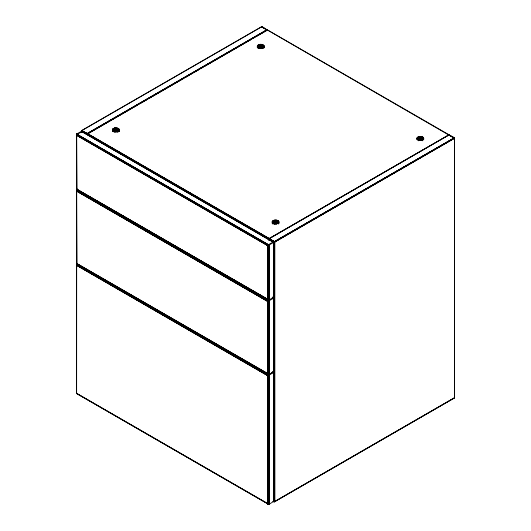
<?xml version="1.0" encoding="UTF-8"?>
<svg xmlns="http://www.w3.org/2000/svg" width="531" height="531" viewBox="0 0 531 531"><rect width="100%" height="100%" fill="white"/><g stroke="black" fill="none" stroke-linecap="round" stroke-linejoin="round"><path stroke-width="0.8" d="M267.816 373.671L269.104 374.348L269.104 300.778L76.524 189.852L76.63 191.074L267.876 301.489M76.424 134.662L268.367 245.475L268.367 299.915L267.816 299.358L268.885 300.101L269.104 245.05L76.524 134.117L76.63 135.345L267.876 245.76M272.974 501.41L273.611 501.788L273.704 372.437L273.877 501.244L268.885 504.45L267.816 503.713L268.367 504.264L268.367 375.517L76.424 264.703L76.524 264.159L269.104 375.092L269.104 504.39L76.63 393.332L76.683 264M268.029 504.072L268.367 504.264L267.876 503.746L267.816 375.769L268.367 374.78L273.611 371.746L273.704 298.123L272.974 297.805L273.611 298.176M273.611 501.788L273.777 372.397L273.067 372.072L271.686 373.027L273.067 372.072L273.565 372.238L273.611 501.788L273.863 372.344L272.967 372.118L273.611 372.49M453.222 137.562L454.509 138.306L448.834 134.814L454.45 137.675L454.443 397.759L274.255 501.788L274.255 241.705L454.523 137.748L454.503 138.299L274.832 242.036L274.832 501.523L274.255 501.788L274.361 241.764L454.549 137.794M273.06 297.758L273.877 298.024L273.877 371.202L273.611 371.746L273.777 298.083L273.067 297.758L273.671 298.143L273.611 371.746L272.974 371.375M268.759 300.088L268.759 245.249L76.471 134.23L76.418 189.102L268.885 300.101L269.104 245.05L268.998 300.081L76.55 189.023M112.685 130.613L112.698 129.259C114.099 127.121 119.714 127.36 119.19 130.48C117.789 132.617 112.174 132.378 112.698 129.259L112.798 131.403M257.475 47.697L257.495 45.666C259.274 43.217 265.254 44.013 264.153 47.863M112.672 130.759L112.698 129.259L112.891 131.137M257.462 47.159L257.495 45.666C256.904 48.938 263.515 49.191 264.153 46.27M259.599 46.881L259.686 44.398C257.907 46.137 260.88 47.086 259.599 48.64L257.548 47.524M87.522 133.666L87.31 134.144L87.562 133.626L269.044 238.399L269.104 240.39L269.237 238.538L274.832 242.036L268.978 238.658L449.292 134.695L269.317 238.558M87.31 134.091L268.786 238.917L448.974 134.887L448.715 134.668M115.413 131.907L115.413 127.925L114.961 132.007L112.904 130.891M260.203 48.308L260.203 44.325L259.984 47.697L257.933 46.509M113.136 130.108L115.187 131.29L115.413 127.925M257.913 46.336L259.958 47.465L260.203 44.325M114.198 130.201L114.397 128.117L113.966 130.195L113.01 130.885L112.904 128.973L113.335 130.473L113.183 128.714L113.528 130.334L113.528 128.475L113.74 130.241L113.939 128.276C112.472 130.195 118.068 132.126 113.116 129.929M259.188 44.518L259.214 46.655L259.188 44.518L258.763 46.602L257.688 47.538L257.495 45.666L257.515 47.272M268.885 300.101L268.885 245.176L76.524 134.117L76.69 188.943L77.327 189.321L76.895 189.375L76.683 133.958L81.535 131.303L273.877 242.295L273.877 296.889L268.367 300.473L267.816 301.455L267.876 373.705L268.367 374.222L268.367 301.21L76.424 190.39M114.623 130.347L114.888 127.998L115.167 131.064M259.413 46.748L259.686 44.398L259.958 47.465M76.69 135.378L77.327 134.33L81.933 131.681L82.464 131.934L81.535 131.303M76.69 265.487L77.334 264.372L76.69 265.42L267.876 375.802M76.69 191.107L77.327 190.065L76.69 191.173L267.816 301.522L273.877 298.024L273.611 371.746M76.703 265.301L76.424 264.703M272.171 221.706C272.35 224.739 278.237 224.805 278.954 222.011C278.105 218.878 271.149 219.436 272.171 223.299M416.968 138.106C417.14 141.14 423.034 141.206 423.751 138.418C422.895 135.286 415.946 135.836 416.968 139.699M267.126 29.909L262.022 26.577L261.564 26.716L267.047 29.809L267.232 30.181L265.805 31.01M454.496 397.832L454.45 137.675L454.576 397.832L274.474 501.802L274.474 241.831M76.736 190.868L77.334 190.058M267.863 301.216L268.46 300.413L267.816 301.522M76.736 265.181L77.334 264.372M268.786 238.917L269.044 238.399M272.974 297.061L273.611 297.44L273.611 242.448L272.974 242.07L273.405 242.017L273.611 242.382L273.06 242.03L268.46 244.678L267.816 245.793L267.876 299.391L268.367 299.915L76.418 189.102L269.104 300.035M269.131 374.84C265.872 377.913 269.775 372.596 267.816 375.835L273.877 372.337L273.877 501.244M268.46 244.678L267.816 245.727L268.46 244.678L267.816 245.727L273.877 242.295L273.611 297.44L273.777 242.355L81.303 131.31M267.816 301.455L268.46 300.413M268.46 374.72L267.816 375.769L269.748 374.395M448.834 134.834L450.978 136.115M261.922 26.55L81.701 130.533L81.701 132.192M262.022 26.577L81.794 130.586L81.834 132.272L81.807 130.5L87.562 133.918L84.509 132.007M87.038 133.613L267.252 29.63L87.091 133.646M87.203 133.712L267.299 29.736M87.33 133.785L267.312 29.869L448.947 134.755M87.449 133.852L86.984 133.586M88.265 133.447L267.292 30.021M88.279 133.507L89.712 132.677M91.14 131.854L96.157 128.96M97.585 128.13L131.947 108.297M133.374 107.468L137.675 104.992M139.819 103.751L141.253 102.921M142.68 102.091L147.698 99.204M149.835 97.963L151.275 97.14M152.702 96.31L183.487 78.542M184.914 77.712L189.215 75.236M191.359 73.988L192.793 73.165M194.22 72.335L199.238 69.448M201.382 68.207L202.815 67.384M204.243 66.554L250.778 39.692M252.922 38.451L254.356 37.621M255.783 36.798L264.378 31.84M76.418 263.409L76.471 189.959L268.759 300.977L268.759 374.401L76.418 263.409L269.104 374.348M274.308 241.731L454.523 137.748L454.582 397.832L274.308 501.808M454.576 137.921L274.534 241.864L274.534 501.782M454.582 137.987L274.593 241.904L274.66 501.702M274.719 241.97L454.556 138.14M76.418 393.451L76.471 264.272L268.759 375.291L268.759 504.443L76.418 393.451L76.597 264.066L268.998 375.151M261.763 26.729L261.451 26.842L265.181 28.886M267.836 373.771L268.367 374.222L268.102 301.356L76.491 190.729M268.46 373.977L268.5 301.13L76.418 190.237M81.416 131.296L273.611 242.448M268.102 299.75L268.46 299.67L268.029 299.723M76.418 264.544L268.5 375.444L268.5 504.35L268.102 504.098M258.989 46.602L258.736 44.677L258.537 46.642L258.325 44.883L258.325 46.735L257.98 45.115L258.132 46.874L257.701 45.381L257.807 47.286L257.495 45.666L257.595 47.803M273.246 297.718L273.611 298.11M273.246 372.025L273.611 372.423L272.967 372.118M82.478 132.033L81.84 131.728L82.424 132M76.69 189.009L77.327 189.321L76.703 189.109M76.69 393.365L77.327 393.67L76.69 393.298M271.779 240.125L274.819 241.983L274.514 241.559M258.531 46.529L259.885 47.246L259.686 44.398L259.759 47.047L258.418 46.29M113.057 129.763L115.088 130.845L114.888 127.998L114.417 130.254L114.397 128.117M85.299 132.458L87.416 133.593M272.569 240.583L274.686 241.711M257.701 47.292L259.759 48.407L257.727 47.232M114.119 131.867L112.751 131.124L114.132 131.847M257.82 47.053L259.885 48.168M113.023 130.646L115.088 131.768L113.057 130.526M113.057 129.71L115.088 130.845L113.043 129.664M113.621 129.889L114.961 130.646L114.888 127.998L114.802 130.48L113.362 129.657M76.55 190.901L267.982 301.429L267.982 373.857M267.239 29.889L454.503 138.299L452.392 136.991M113.455 129.703L114.961 130.646M113.11 130.341L115.167 131.529L113.116 130.287M113.043 130.586L115.088 131.768M87.482 133.706L268.958 238.485M268.918 238.532L81.708 130.54L81.761 132.226M87.376 133.865L268.832 238.698M87.33 133.978L268.799 238.811M268.998 245.11L76.597 134.024L76.69 188.943M76.437 134.356L268.633 245.322L268.367 299.915M76.418 134.502L268.5 245.402L268.5 299.995L268.182 299.756M76.451 134.828L268.235 245.554L268.235 299.809M76.491 135L268.102 245.627L268.102 299.69M76.55 135.173L267.982 245.694L267.982 299.55M273.16 296.922L273.777 297.274M273.067 297.002L273.704 297.367M268.998 300.845L76.597 189.759L76.69 263.257L77.327 263.628L76.895 263.688L76.683 189.693M76.524 189.852L268.885 300.911L268.885 374.408L269.104 300.778L268.998 374.395L76.524 263.349L76.524 189.852L76.69 263.257M76.437 190.091L268.633 301.057L268.633 374.368L268.182 374.063M76.451 190.556L268.235 301.283L268.235 374.123M273.067 371.308L273.704 371.673M76.437 264.398L268.633 375.364L268.633 504.404L268.182 504.105M76.451 264.869L268.235 375.596L268.235 504.165M76.491 265.042L268.102 375.669L268.102 504.038M76.55 265.215L267.982 375.736L267.982 503.899M273.067 501.35L273.704 501.715M257.581 47.471L259.599 48.64M112.93 130.832L114.961 132.007M261.597 26.683L265.122 28.873M454.191 137.821L454.503 138.299M266.92 29.703L267.451 29.942M257.701 45.381L257.96 47.06M112.904 128.973L113.163 130.659M112.764 130.686L112.698 129.259L112.605 130.911M273.877 296.889L273.744 242.368M273.877 371.202L273.744 298.103M257.402 47.312L257.369 45.965L257.329 47.863M257.396 47.451L257.369 45.965L257.389 47.571M112.572 129.564L112.599 131.044M423.705 138.106L423.705 139.699M423.585 137.808L423.585 139.401M423.38 137.522L423.38 139.912M423.101 137.257L423.101 139.646M422.749 137.025L422.749 140.204M422.344 136.819L422.344 140.801M421.886 136.659L421.886 140.642M421.388 136.54L421.388 140.523M420.871 136.467L420.871 140.449M420.34 136.447L420.34 140.423M419.802 136.467L419.802 140.449M419.284 136.54L419.284 140.523M418.786 136.659L418.786 140.642M418.328 136.819L418.328 140.801M417.924 137.025L417.924 140.204M417.578 137.257L417.578 139.646M417.293 137.522L417.293 139.912M417.094 137.808L417.094 139.401M278.914 221.706L278.954 223.604M278.788 221.4L278.788 222.993M278.583 221.115L278.583 223.505M278.304 220.856L278.304 224.042M277.952 220.617L277.952 223.803M277.547 220.418L277.547 223.604M277.089 220.259L277.089 223.445M276.598 220.139L276.598 224.122M276.074 220.066L276.074 224.049M275.543 220.04L275.543 224.022M275.005 220.066L275.005 224.049M274.487 220.139L274.487 224.122M274.361 241.764L274.361 501.822M273.989 220.259L273.989 224.235M273.538 220.418L273.538 223.604M273.126 220.617L273.126 223.803M272.781 220.856L272.781 224.042M272.503 221.115L272.503 223.505M272.297 221.4L272.297 222.993M268.971 238.651L268.985 240.317M264.113 45.965L264.113 47.558M263.987 45.666L263.987 47.259M263.781 45.381L263.781 47.77M263.502 45.115L263.502 48.301M263.15 44.883L263.15 48.062M262.745 44.677L262.745 47.863M262.287 44.518L262.287 48.5M261.796 44.398L261.796 48.381M261.272 44.325L261.272 48.308M260.741 44.305L260.741 48.281M119.316 129.564L119.316 131.157M119.19 129.259L119.19 131.648M118.984 128.973L118.984 131.363M118.705 128.714L118.705 131.097M118.36 128.475L118.36 131.661M117.948 128.276L117.948 132.259M117.49 128.117L117.49 132.093M116.999 127.998L116.999 131.98M116.475 127.925L116.475 131.907M115.944 127.898L115.944 131.88M76.524 134.117L76.524 189.043M269.104 375.092L268.998 504.43L76.524 393.391L76.524 264.159L268.885 375.218L268.885 504.45L269.104 375.092M77.327 263.628L76.69 263.323L77.327 263.628M259.885 47.246L258.524 46.489L259.885 47.246M259.958 47.929L257.907 46.748L259.958 47.929"/></g></svg>
